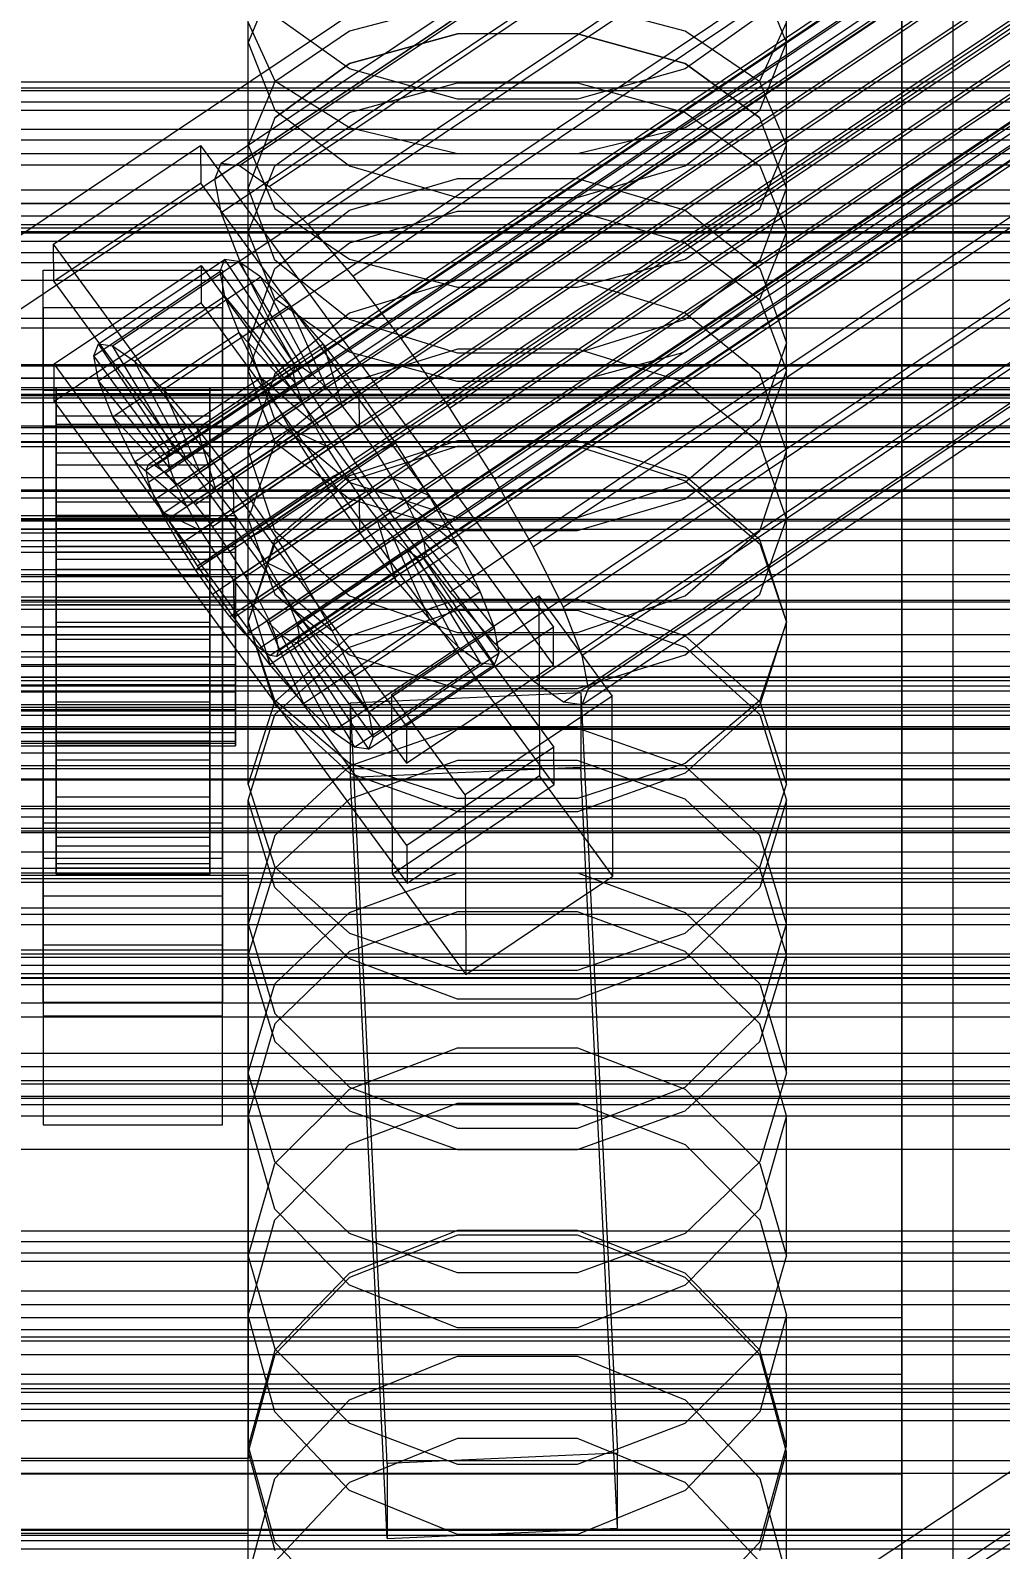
# Model space of a CAD drawing. Header units: millimetres. Extents: x -1970 to 59977, y -50268 to 6837.
# Drawn here: x 132 to 207.7, y -34070.1 to -33951.5 of the extents above; entities that cross this region are included whole.
import ezdxf

# ---------------------------------------------------------------- set-up
doc = ezdxf.new("R2010")
doc.units = ezdxf.units.MM
for name, color, linetype, lineweight in [('COTAS_O', 1, 'Continuous', 0), ('frontal_briquetadora', 7, 'Continuous', 0), ('frontal_C01', 7, 'Continuous', 0), ('frontal_C02', 7, 'Continuous', 0), ('frontal_C03', 7, 'Continuous', 0), ('frontal_mezcladora', 7, 'Continuous', 0), ('frontal_secador', 7, 'Continuous', 0)]:
    doc.layers.add(name, color=color, linetype=linetype, lineweight=lineweight)
doc.dimstyles.new('R19_100', dxfattribs={"dimtxt": 250, "dimasz": 150, "dimexe": 150, "dimexo": 80, "dimgap": 100, "dimtad": 1, "dimtih": 1, "dimtoh": 1, "dimdsep": 46, "dimcen": 0.09, "dimadec": 0, "dimazin": 0, "dimtfac": 1, "dimtdec": 4, "dimtofl": 0, "dimtmove": 0, "dimatfit": 3, "dimfxl": 1, "dimtolj": 1, "dimtzin": 0, "dimarcsym": 0})

# ---------------------------------------------------------------- blocks, each defined once
blk = doc.blocks.new('*D39')
at = {"layer": 'COTAS_O', "color": 0, "lineweight": -2, "transparency": 16777216}
for p, q in [((-1725, -34320), (-1725, -33550)), ((1725, -34320), (1725, -33550)), ((-1575, -33700), (1575, -33700))]:
    blk.add_line(p, q, dxfattribs=at)
at = {"layer": 'COTAS_O', "color": 0, "transparency": 16777216}
for points in [[(-1575, -33675), (-1575, -33725), (-1725, -33700)], [(1575, -33675), (1575, -33725), (1725, -33700)]]:
    blk.add_solid(points, dxfattribs=at)
at = {"layer": 'Defpoints', "color": 0, "transparency": 16777216}
for p in [(1725, -33700), (-1725, -34400), (1725, -34400)]:
    blk.add_point(p, dxfattribs=at)
blk = doc.blocks.new('*D42')
at = {"layer": 'COTAS_O', "color": 0, "lineweight": -2, "transparency": 16777216}
for p, q in [((-570, -33700), (200, -33700)), ((50, -34750), (50, -33850)), ((-570, -34900), (200, -34900))]:
    blk.add_line(p, q, dxfattribs=at)
at = {"layer": 'COTAS_O', "color": 0, "transparency": 16777216}
for points in [[(25, -33850), (75, -33850), (50, -33700)], [(25, -34750), (75, -34750), (50, -34900)]]:
    blk.add_solid(points, dxfattribs=at)
at = {"layer": 'Defpoints', "color": 0, "transparency": 16777216}
for p in [(-650, -33700), (50, -33700), (-650, -34900)]:
    blk.add_point(p, dxfattribs=at)
blk = doc.blocks.new('*D43')
at = {"layer": 'COTAS_O', "color": 0, "lineweight": -2, "transparency": 16777216}
for p, q in [((-650, -34820), (-650, -34050)), ((650, -34820), (650, -34050)), ((-500, -34200), (500, -34200))]:
    blk.add_line(p, q, dxfattribs=at)
at = {"layer": 'COTAS_O', "color": 0, "transparency": 16777216}
for points in [[(-500, -34175), (-500, -34225), (-650, -34200)], [(500, -34175), (500, -34225), (650, -34200)]]:
    blk.add_solid(points, dxfattribs=at)
at = {"layer": 'Defpoints', "color": 0, "transparency": 16777216}
for p in [(650, -34200), (-650, -34900), (650, -34900)]:
    blk.add_point(p, dxfattribs=at)

msp = doc.modelspace()

# ---------------------------------------------------------------- linework, layer by layer
at = {"layer": 'frontal_briquetadora'}
for p, q in [((200, -33920), (200, -34100)), ((204, -34100), (204, -33920)), ((200, -33941.791), (200, -33952.701)), ((200, -33953.056), (200, -33942.119)), ((200, -33953.411), (200, -33942.448)), ((149, -33960.462), (149, -33945.334)), ((191, -33960.462), (191, -33945.334)), ((151.08, -33947.366), (149, -33952.465)), ((191, -33952.465), (188.92, -33947.366)), ((165.327, -33949.368), (156.907, -33951.565)), ((183.093, -33951.565), (174.673, -33949.368)), ((149, -33950.89), (151.08, -33955.446)), ((156.906, -33954.52), (151.08, -33950.361)), ((188.92, -33950.361), (183.094, -33954.52)), ((188.92, -33955.446), (191, -33950.89)), ((156.907, -33951.565), (151.08, -33955.525)), ((165.326, -33951.768), (156.906, -33954.085)), ((156.906, -33954.085), (165.326, -33951.768)), ((174.674, -33951.768), (165.326, -33951.768)), ((183.094, -33954.085), (174.674, -33951.768)), ((174.674, -33951.768), (183.094, -33954.085)), ((188.92, -33955.525), (183.093, -33951.565)), ((149, -33967.266), (149, -33952.465)), ((149, -33952.465), (151.08, -33957.738)), ((188.92, -33957.738), (191, -33952.465)), ((191, -33967.266), (191, -33952.465)), ((200, -33952.701), (200, -33964.438)), ((200, -33964.818), (200, -33953.056)), ((156.906, -33954.085), (151.08, -33958.344)), ((151.08, -33958.344), (156.906, -33954.085)), ((165.326, -33956.878), (156.906, -33954.52)), ((183.094, -33954.52), (174.674, -33956.878)), ((188.92, -33958.344), (183.094, -33954.085)), ((183.094, -33954.085), (188.92, -33958.344)), ((200, -33965.199), (200, -33953.411)), ((151.08, -33955.525), (149, -33960.462)), ((151.08, -33955.446), (156.907, -33959.099)), ((156.907, -33957.922), (165.327, -33955.615)), ((165.327, -33955.615), (174.673, -33955.615)), ((174.673, -33955.615), (183.093, -33957.922)), ((183.093, -33959.099), (188.92, -33955.446)), ((191, -33960.462), (188.92, -33955.525)), ((174.674, -33956.878), (165.326, -33956.878)), ((151.08, -33957.738), (156.906, -33962.092)), ((151.08, -33962.081), (156.907, -33957.922)), ((183.093, -33957.922), (188.92, -33962.081)), ((183.094, -33962.092), (188.92, -33957.738)), ((151.08, -33958.344), (149, -33963.807)), ((156.907, -33959.099), (165.327, -33961.127)), ((174.673, -33961.127), (183.093, -33959.099)), ((191, -33963.807), (188.92, -33958.344)), ((149, -33960.462), (151.08, -33965.4)), ((188.92, -33965.4), (191, -33960.462)), ((165.327, -33961.127), (174.673, -33961.127)), ((149, -33967.266), (151.08, -33962.081)), ((156.906, -33962.092), (165.326, -33964.556)), ((174.674, -33964.556), (183.094, -33962.092)), ((188.92, -33962.081), (191, -33967.266)), ((151.08, -33969.438), (149, -33963.807)), ((149, -33978.088), (149, -33963.807)), ((156.906, -33965.539), (165.326, -33963.061)), ((165.326, -33963.061), (174.674, -33963.061)), ((174.674, -33963.061), (183.094, -33965.539)), ((191, -33963.807), (188.92, -33969.438)), ((191, -33978.088), (191, -33963.807)), ((165.326, -33964.556), (174.674, -33964.556)), ((200, -33964.438), (200, -33976.973)), ((200, -33977.377), (200, -33964.818)), ((200, -33977.782), (200, -33965.199)), ((151.08, -33965.4), (156.907, -33969.359)), ((151.08, -33970.084), (156.906, -33965.539)), ((156.907, -33968.093), (165.327, -33965.624)), ((165.327, -33965.624), (174.673, -33965.624)), ((174.673, -33965.624), (183.093, -33968.093)), ((183.093, -33969.359), (188.92, -33965.4)), ((183.094, -33965.539), (188.92, -33970.084)), ((151.08, -33972.452), (149, -33967.266)), ((191, -33967.266), (188.92, -33972.452)), ((151.08, -33972.541), (156.907, -33968.093)), ((183.093, -33968.093), (188.92, -33972.541)), ((156.906, -33974.075), (151.08, -33969.438)), ((156.907, -33969.359), (165.327, -33971.557)), ((174.673, -33971.557), (183.093, -33969.359)), ((188.92, -33969.438), (183.094, -33974.075)), ((149, -33975.899), (151.08, -33970.084)), ((165.326, -33971.009), (156.906, -33973.591)), ((174.674, -33971.009), (165.326, -33971.009)), ((183.094, -33973.591), (174.674, -33971.009)), ((188.92, -33970.084), (191, -33975.899)), ((165.327, -33971.557), (174.673, -33971.557)), ((149, -33978.088), (151.08, -33972.541)), ((156.907, -33976.61), (151.08, -33972.452)), ((188.92, -33972.452), (183.093, -33976.61)), ((188.92, -33972.541), (191, -33978.088)), ((156.906, -33973.591), (151.08, -33978.321)), ((165.326, -33976.695), (156.906, -33974.075)), ((183.094, -33974.075), (174.674, -33976.695)), ((188.92, -33978.321), (183.094, -33973.591)), ((151.08, -33981.875), (149, -33975.899)), ((149, -33989.624), (149, -33975.899)), ((165.327, -33976.379), (156.907, -33979.002)), ((165.327, -33978.918), (156.907, -33976.61)), ((174.674, -33976.695), (165.326, -33976.695)), ((174.673, -33976.379), (165.327, -33976.379)), ((183.093, -33979.002), (174.673, -33976.379)), ((183.093, -33976.61), (174.673, -33978.918)), ((191, -33975.899), (188.92, -33981.875)), ((191, -33989.624), (191, -33975.899)), ((200, -33976.973), (200, -33990.272)), ((149, -33978.088), (151.08, -33983.634)), ((188.92, -33983.634), (191, -33978.088)), ((200, -33990.7), (200, -33977.377)), ((200, -33991.128), (200, -33977.782)), ((151.08, -33978.321), (149, -33984.362)), ((156.907, -33979.002), (151.08, -33983.729)), ((174.673, -33978.918), (165.327, -33978.918)), ((188.92, -33983.729), (183.093, -33979.002)), ((191, -33984.362), (188.92, -33978.321)), ((156.906, -33986.783), (151.08, -33981.875)), ((188.92, -33981.875), (183.094, -33986.783)), ((151.08, -33983.729), (149, -33989.624)), ((151.08, -33983.634), (156.907, -33988.082)), ((165.326, -33983.539), (156.906, -33986.271)), ((156.907, -33986.673), (165.327, -33983.95)), ((174.674, -33983.539), (165.326, -33983.539)), ((165.327, -33983.95), (174.673, -33983.95)), ((174.673, -33983.95), (183.093, -33986.673)), ((183.094, -33986.271), (174.674, -33983.539)), ((183.093, -33988.082), (188.92, -33983.634)), ((191, -33989.624), (188.92, -33983.729)), ((149, -33997.699), (149, -33984.362)), ((149, -33984.362), (151.08, -33990.56)), ((188.92, -33990.56), (191, -33984.362)), ((191, -33997.699), (191, -33984.362)), ((156.906, -33986.271), (151.08, -33991.269)), ((188.92, -33991.269), (183.094, -33986.271)), ((151.08, -33991.58), (156.907, -33986.673)), ((165.326, -33989.552), (156.906, -33986.783)), ((183.094, -33986.783), (174.674, -33989.552)), ((183.093, -33986.673), (188.92, -33991.58)), ((156.907, -33988.082), (165.327, -33990.551)), ((174.673, -33990.551), (183.093, -33988.082)), ((149, -33989.624), (151.08, -33995.519)), ((174.674, -33989.552), (165.326, -33989.552)), ((188.92, -33995.519), (191, -33989.624)), ((151.08, -33991.269), (149, -33997.637)), ((151.08, -33990.56), (156.906, -33995.642)), ((165.327, -33990.551), (174.673, -33990.551)), ((183.094, -33995.642), (188.92, -33990.56)), ((191, -33997.637), (188.92, -33991.269)), ((200, -33990.272), (200, -34004.303)), ((200, -34004.753), (200, -33990.7)), ((200, -34005.203), (200, -33991.128)), ((149, -33997.699), (151.08, -33991.58)), ((188.92, -33991.58), (191, -33997.699)), ((151.08, -33995.519), (156.907, -34000.246)), ((156.906, -33995.642), (165.326, -33998.507)), ((156.907, -33998.756), (165.327, -33995.888)), ((165.327, -33995.888), (174.673, -33995.888)), ((174.673, -33995.888), (183.093, -33998.756)), ((174.674, -33998.507), (183.094, -33995.642)), ((183.093, -34000.246), (188.92, -33995.519)), ((156.906, -33999.647), (165.326, -33996.77)), ((165.326, -33996.77), (174.674, -33996.77)), ((174.674, -33996.77), (183.094, -33999.647)), ((151.08, -34004.156), (149, -33997.637)), ((149, -34010.365), (149, -33997.637)), ((151.08, -34003.818), (149, -33997.699)), ((191, -33997.637), (188.92, -34004.156)), ((191, -33997.699), (188.92, -34003.818)), ((191, -34010.365), (191, -33997.637)), ((151.08, -34003.922), (156.907, -33998.756)), ((165.326, -33998.507), (174.674, -33998.507)), ((183.093, -33998.756), (188.92, -34003.922)), ((151.08, -34004.9), (156.906, -33999.647)), ((156.907, -34000.246), (165.327, -34002.87)), ((174.673, -34002.87), (183.093, -34000.246)), ((183.094, -33999.647), (188.92, -34004.9)), ((165.327, -34002.87), (174.673, -34002.87)), ((149, -34010.365), (151.08, -34003.922)), ((156.907, -34008.725), (151.08, -34003.818)), ((156.906, -34009.49), (151.08, -34004.156)), ((188.92, -34003.818), (183.093, -34008.725)), ((188.92, -34004.156), (183.094, -34009.49)), ((188.92, -34003.922), (191, -34010.365)), ((200, -34004.303), (200, -34019.028)), ((149, -34011.581), (151.08, -34004.9)), ((188.92, -34004.9), (191, -34011.581)), ((200, -34019.499), (200, -34004.753)), ((200, -34019.971), (200, -34005.203)), ((165.326, -34005.966), (156.906, -34008.934)), ((174.674, -34005.966), (165.326, -34005.966)), ((183.094, -34008.934), (174.674, -34005.966)), ((156.906, -34008.934), (151.08, -34014.352)), ((165.327, -34008.499), (156.907, -34011.504)), ((165.327, -34011.448), (156.907, -34008.725)), ((174.673, -34008.499), (165.327, -34008.499)), ((183.093, -34011.504), (174.673, -34008.499)), ((183.093, -34008.725), (174.673, -34011.448)), ((188.92, -34014.351), (183.094, -34008.934)), ((165.326, -34012.492), (156.906, -34009.49)), ((183.094, -34009.49), (174.674, -34012.492)), ((200, -34011.808), (200, -34009.232)), ((200, -34009.232), (200, -34013.498)), ((149, -34010.365), (151.08, -34016.808)), ((174.673, -34011.448), (165.327, -34011.448)), ((188.92, -34016.808), (191, -34010.365)), ((151.08, -34018.404), (149, -34011.581)), ((149, -34023.669), (149, -34011.581)), ((156.907, -34011.504), (151.08, -34016.918)), ((174.674, -34012.492), (165.326, -34012.492)), ((188.92, -34016.918), (183.093, -34011.504)), ((191, -34011.581), (188.92, -34018.404)), ((191, -34023.669), (191, -34011.581)), ((200, -34020.835), (200, -34011.808)), ((200, -34013.498), (200, -34023.957)), ((151.08, -34014.352), (149, -34021.231)), ((191, -34021.231), (188.92, -34014.351)), ((200, -34018.435), (200, -34015.009)), ((151.08, -34016.918), (149, -34023.669)), ((151.08, -34016.808), (156.907, -34021.975)), ((156.907, -34020.357), (165.327, -34017.265)), ((165.327, -34017.265), (174.673, -34017.265)), ((174.673, -34017.265), (183.093, -34020.357)), ((183.093, -34021.975), (188.92, -34016.808)), ((191, -34023.669), (188.92, -34016.918)), ((156.906, -34023.977), (151.08, -34018.404)), ((188.92, -34018.404), (183.094, -34023.977)), ((200, -34028.189), (200, -34018.435)), ((200, -34019.028), (200, -34034.411)), ((200, -34034.901), (200, -34019.499)), ((151.08, -34025.929), (156.907, -34020.357)), ((165.326, -34020.296), (156.906, -34023.397)), ((174.674, -34020.296), (165.326, -34020.296)), ((183.094, -34023.397), (174.674, -34020.296)), ((183.093, -34020.357), (188.92, -34025.929)), ((200, -34035.393), (200, -34019.971)), ((200, -34034.938), (200, -34020.835)), ((149, -34032.877), (149, -34021.231)), ((149, -34021.231), (151.08, -34028.248)), ((156.907, -34021.975), (165.327, -34024.842)), ((174.673, -34024.842), (183.093, -34021.975)), ((188.92, -34028.248), (191, -34021.231)), ((191, -34032.877), (191, -34021.231)), ((200, -34023.989), (200, -34021.413)), ((200, -34021.413), (200, -34025.679)), ((149, -34023.669), (151.08, -34030.42)), ((156.906, -34023.397), (151.08, -34029.048)), ((165.326, -34027.11), (156.906, -34023.977)), ((183.094, -34023.977), (174.674, -34027.11)), ((188.92, -34029.048), (183.094, -34023.397)), ((188.92, -34030.42), (191, -34023.669)), ((200, -34023.957), (200, -34039.018)), ((200, -34033.016), (200, -34023.989)), ((165.327, -34024.842), (174.673, -34024.842)), ((200, -34025.679), (200, -34036.139)), ((149, -34032.877), (151.08, -34025.929)), ((188.92, -34025.929), (191, -34032.877)), ((174.674, -34027.11), (165.326, -34027.11)), ((151.08, -34029.048), (149, -34036.213)), ((151.08, -34028.248), (156.906, -34033.973)), ((183.094, -34033.973), (188.92, -34028.248)), ((191, -34036.213), (188.92, -34029.048)), ((200, -34042.788), (200, -34028.189)), ((151.08, -34030.42), (156.907, -34035.834)), ((183.093, -34035.834), (188.92, -34030.42)), ((156.907, -34034.145), (165.327, -34030.928)), ((165.327, -34030.928), (174.673, -34030.928)), ((174.673, -34030.928), (183.093, -34034.145)), ((151.08, -34039.824), (149, -34032.877)), ((156.906, -34033.973), (165.326, -34037.189)), ((174.674, -34037.189), (183.094, -34033.973)), ((191, -34032.877), (188.92, -34039.824)), ((200, -34047.119), (200, -34033.016)), ((151.08, -34039.942), (156.907, -34034.145)), ((183.093, -34034.145), (188.92, -34039.942)), ((200, -34034.411), (200, -34050.411)), ((200, -34050.92), (200, -34034.901)), ((200, -34051.97), (200, -34034.938)), ((151.08, -34043.507), (149, -34036.213)), ((149, -34047.171), (149, -34036.213)), ((156.906, -34038.466), (165.326, -34035.24)), ((156.907, -34035.834), (165.327, -34038.839)), ((165.326, -34035.24), (174.674, -34035.24)), ((174.673, -34038.839), (183.093, -34035.834)), ((174.674, -34035.24), (183.094, -34038.466)), ((191, -34036.213), (188.92, -34043.507)), ((191, -34047.171), (191, -34036.213)), ((200, -34051.43), (200, -34035.393)), ((200, -34036.139), (200, -34051.199)), ((165.326, -34037.189), (174.674, -34037.189)), ((151.08, -34044.338), (156.906, -34038.466)), ((183.094, -34038.466), (188.92, -34044.338)), ((156.907, -34045.396), (151.08, -34039.824)), ((165.327, -34038.839), (174.673, -34038.839)), ((188.92, -34039.824), (183.093, -34045.396)), ((200, -34039.018), (200, -34056.386)), ((149, -34047.171), (151.08, -34039.942)), ((188.92, -34039.942), (191, -34047.171)), ((200, -34060.009), (200, -34042.788)), ((149, -34051.77), (151.08, -34044.338)), ((156.906, -34049.448), (151.08, -34043.507)), ((188.92, -34043.507), (183.094, -34049.448)), ((188.92, -34044.338), (191, -34051.77)), ((165.326, -34045.526), (156.906, -34048.83)), ((165.327, -34045.18), (156.907, -34048.514)), ((165.327, -34048.488), (156.907, -34045.396)), ((174.674, -34045.526), (165.326, -34045.526)), ((174.673, -34045.18), (165.327, -34045.18)), ((183.093, -34048.514), (174.673, -34045.18)), ((183.093, -34045.396), (174.673, -34048.488)), ((183.094, -34048.83), (174.674, -34045.526)), ((149, -34047.171), (151.08, -34054.4)), ((188.92, -34054.4), (191, -34047.171)), ((200, -34064.151), (200, -34047.119)), ((156.907, -34048.514), (151.08, -34054.522)), ((156.906, -34048.83), (151.08, -34054.842)), ((174.673, -34048.488), (165.327, -34048.488)), ((188.92, -34054.522), (183.093, -34048.514)), ((188.92, -34054.842), (183.094, -34048.83)), ((165.326, -34052.781), (156.906, -34049.448)), ((183.094, -34049.448), (174.674, -34052.781)), ((200, -34050.411), (200, -34066.987)), ((151.08, -34059.324), (149, -34051.77)), ((149, -34062.014), (149, -34051.77)), ((191, -34051.77), (188.92, -34059.324)), ((191, -34062.014), (191, -34051.77)), ((200, -34067.514), (200, -34050.92)), ((200, -34051.199), (200, -34068.567)), ((200, -34068.041), (200, -34051.43)), ((-160, -34051.97), (200, -34051.97)), ((174.674, -34052.781), (165.326, -34052.781)), ((200, -34069.338), (200, -34051.97)), ((151.08, -34054.522), (149, -34062.014)), ((151.08, -34054.842), (149, -34062.443)), ((151.08, -34054.4), (156.907, -34060.197)), ((156.907, -34058.398), (165.327, -34054.99)), ((165.327, -34054.99), (174.673, -34054.99)), ((174.673, -34054.99), (183.093, -34058.398)), ((183.093, -34060.197), (188.92, -34054.4)), ((191, -34062.014), (188.92, -34054.522)), ((191, -34062.443), (188.92, -34054.842)), ((-160, -34056.386), (200, -34056.386)), ((200, -34056.386), (200, -34073.418)), ((151.08, -34064.539), (156.907, -34058.398)), ((183.093, -34058.398), (188.92, -34064.539)), ((-160, -34060.009), (200, -34060.009)), ((156.906, -34065.466), (151.08, -34059.324)), ((188.92, -34059.324), (183.094, -34065.466)), ((200, -34060.009), (200, -34077.23)), ((156.907, -34060.197), (165.327, -34063.414)), ((174.673, -34063.414), (183.093, -34060.197)), ((149, -34062.014), (151.08, -34069.506)), ((149, -34072.197), (149, -34062.443)), ((149, -34062.443), (151.08, -34070.159)), ((165.326, -34061.412), (156.906, -34064.828)), ((174.674, -34061.412), (165.326, -34061.412)), ((183.094, -34064.828), (174.674, -34061.412)), ((188.92, -34069.506), (191, -34062.014)), ((188.92, -34070.159), (191, -34062.443)), ((191, -34072.197), (191, -34062.443)), ((165.327, -34063.414), (174.673, -34063.414)), ((-160, -34064.151), (200, -34064.151)), ((149, -34072.197), (151.08, -34064.539)), ((188.92, -34064.539), (191, -34072.197)), ((200, -34081.519), (200, -34064.151)), ((156.906, -34064.828), (151.08, -34071.036)), ((165.326, -34068.909), (156.906, -34065.466)), ((183.094, -34065.466), (174.674, -34068.909)), ((188.92, -34071.036), (183.094, -34064.828)), ((200, -34066.987), (200, -34084.097)), ((200, -34084.64), (200, -34067.514)), ((200, -34085.184), (200, -34068.041)), ((-160, -34068.567), (200, -34068.567)), ((151.08, -34069.506), (156.907, -34075.515)), ((174.674, -34068.909), (165.326, -34068.909)), ((183.093, -34075.515), (188.92, -34069.506)), ((200, -34068.567), (200, -34085.599)), ((200, -34084.398), (200, -34069.338))]:
    msp.add_line(p, q, dxfattribs=at)
at = {"layer": 'frontal_C01'}
for p, q in [((146.872, -34109.461), (331.181, -33987.13)), ((148.32, -34109.469), (332.629, -33987.137)), ((430, -34020.498), (-430, -34020.498)), ((430, -34025.498), (-430, -34025.498)), ((228.298, -34050.821), (130, -34116.064))]:
    msp.add_line(p, q, dxfattribs=at)
at = {"layer": 'frontal_C02'}
for p, q in [((146.872, -33961.869), (331.181, -33838.385)), ((148.32, -33962.066), (332.629, -33838.582)), ((146.383, -33963.112), (330.692, -33839.628)), ((150.629, -33963.69), (334.938, -33840.206)), ((141.045, -33985.835), (354.844, -33842.594)), ((141.218, -33985.395), (355.017, -33842.153)), ((141.731, -33985.465), (355.53, -33842.223)), ((142.549, -33986.04), (356.348, -33842.799)), ((146.887, -33965.712), (331.197, -33842.228)), ((141.224, -33986.756), (355.022, -33843.515)), ((143.617, -33987.082), (357.415, -33843.84)), ((153.641, -33966.63), (337.95, -33843.146)), ((141.742, -33988.095), (355.541, -33844.854)), ((144.861, -33988.519), (358.659, -33845.278)), ((142.565, -33989.76), (356.363, -33846.518)), ((148.35, -33969.489), (332.659, -33846.005)), ((359.995, -33847.012), (146.196, -33990.254)), ((157.152, -33970.686), (341.461, -33847.202)), ((143.635, -33991.638), (357.434, -33848.396)), ((147.533, -33992.168), (361.332, -33848.926)), ((144.881, -33993.6), (358.68, -33850.359)), ((148.779, -33994.13), (362.578, -33850.889)), ((150.672, -33974.188), (334.981, -33850.704)), ((146.218, -33995.514), (360.017, -33852.273)), ((345.231, -33852.098), (160.922, -33975.582)), ((149.85, -33996.008), (363.648, -33852.767)), ((147.554, -33997.249), (361.352, -33854.008)), ((150.672, -33997.673), (364.471, -33854.432)), ((148.798, -33998.686), (362.596, -33855.445)), ((151.191, -33999.012), (364.989, -33855.77)), ((153.694, -33979.488), (338.003, -33856.004)), ((149.865, -33999.728), (363.664, -33856.487)), ((150.683, -34000.304), (364.482, -33857.062)), ((151.196, -34000.373), (364.995, -33857.132)), ((151.369, -33999.933), (365.168, -33856.691)), ((164.693, -33980.983), (349.002, -33857.499)), ((157.211, -33985.027), (341.52, -33861.543)), ((168.21, -33986.523), (352.519, -33863.039)), ((160.982, -33990.429), (345.291, -33866.945)), ((171.232, -33991.823), (355.541, -33868.339)), ((164.752, -33995.325), (349.061, -33871.841)), ((173.554, -33996.521), (357.863, -33873.037)), ((168.263, -33999.381), (352.572, -33875.897)), ((175.016, -34000.299), (359.326, -33876.815)), ((171.275, -34002.321), (355.584, -33878.837)), ((175.521, -34002.898), (359.83, -33879.414)), ((173.584, -34003.945), (357.893, -33880.461)), ((175.032, -34004.142), (359.341, -33880.658)), ((228.298, -33902.474), (130, -33968.332)), ((130, -33974.073), (228.298, -33908.215)), ((-450, -33959.212), (450, -33959.212)), ((133.809, -33968.184), (145.277, -33960.501)), ((145.277, -33960.501), (145.289, -33963.424)), ((145.277, -33960.501), (172.809, -33998.094)), ((146.383, -33963.112), (146.872, -33961.869)), ((146.872, -33961.869), (148.32, -33962.066)), ((148.32, -33962.066), (150.629, -33963.69)), ((145.289, -33963.424), (133.821, -33971.107)), ((172.821, -34001.017), (145.289, -33963.424)), ((146.887, -33965.712), (146.383, -33963.112)), ((150.629, -33963.69), (153.641, -33966.63)), ((148.35, -33969.489), (146.887, -33965.712)), ((153.641, -33966.63), (157.152, -33970.686)), ((133.821, -33971.107), (133.809, -33968.184)), ((161.341, -34005.777), (133.809, -33968.184)), ((133.847, -33977.537), (145.315, -33969.853)), ((137.313, -33975.976), (147.143, -33969.39)), ((138.396, -33976.123), (148.226, -33969.537)), ((145.315, -33969.853), (145.327, -33972.776)), ((145.315, -33969.853), (172.847, -34007.446)), ((147.143, -33969.39), (146.777, -33970.32)), ((148.226, -33969.537), (147.143, -33969.39)), ((147.143, -33969.39), (152.686, -33977.711)), ((149.953, -33970.752), (148.226, -33969.537)), ((148.226, -33969.537), (153.199, -33977.781)), ((150.672, -33974.188), (148.35, -33969.489)), ((133, -33973.154), (133, -33970.231)), ((133, -33970.231), (147, -33970.231)), ((133, -34016.135), (133, -33970.231)), ((133.821, -33971.107), (161.353, -34008.7)), ((136.948, -33976.906), (146.777, -33970.32)), ((140.123, -33977.338), (149.953, -33970.752)), ((146.777, -33970.32), (152.513, -33978.152)), ((146.777, -33970.32), (147.155, -33972.264)), ((147, -33970.231), (147, -33973.154)), ((147, -33970.231), (147, -34016.135)), ((152.207, -33972.951), (149.953, -33970.752)), ((149.953, -33970.752), (154.017, -33978.356)), ((157.152, -33970.686), (160.922, -33975.582)), ((137.325, -33978.85), (147.155, -33972.264)), ((147.155, -33972.264), (152.692, -33979.073)), ((147.155, -33972.264), (148.249, -33975.09)), ((147, -33973.154), (133, -33973.154)), ((133, -33973.154), (133, -34019.058)), ((145.327, -33972.776), (133.859, -33980.46)), ((142.377, -33979.537), (152.207, -33972.951)), ((172.859, -34010.369), (145.327, -33972.776)), ((147, -34019.058), (147, -33973.154)), ((154.833, -33975.985), (152.207, -33972.951)), ((152.207, -33972.951), (155.085, -33979.398)), ((153.694, -33979.488), (150.672, -33974.188)), ((138.419, -33981.676), (148.249, -33975.09)), ((148.249, -33975.09), (153.21, -33980.411)), ((148.249, -33975.09), (149.985, -33978.605)), ((160.922, -33975.582), (164.693, -33980.983)), ((136.948, -33976.906), (137.313, -33975.976)), ((142.683, -33984.738), (136.948, -33976.906)), ((137.325, -33978.85), (136.948, -33976.906)), ((142.856, -33984.297), (137.313, -33975.976)), ((137.313, -33975.976), (138.396, -33976.123)), ((143.369, -33984.367), (138.396, -33976.123)), ((138.396, -33976.123), (140.123, -33977.338)), ((145.003, -33982.571), (154.833, -33975.985)), ((157.653, -33979.648), (154.833, -33975.985)), ((154.833, -33975.985), (156.329, -33980.836)), ((133.859, -33980.46), (133.847, -33977.537)), ((161.379, -34015.13), (133.847, -33977.537)), ((144.188, -33984.942), (140.123, -33977.338)), ((140.123, -33977.338), (142.377, -33979.537)), ((152.513, -33978.152), (142.683, -33984.738)), ((152.686, -33977.711), (142.856, -33984.297)), ((153.199, -33977.781), (143.369, -33984.367)), ((152.513, -33978.152), (152.686, -33977.711)), ((152.692, -33979.073), (152.513, -33978.152)), ((152.686, -33977.711), (153.199, -33977.781)), ((153.199, -33977.781), (154.017, -33978.356)), ((134, -33989.37), (134, -33979.376)), ((134, -33979.376), (134, -33979.852)), ((134, -33979.376), (146, -33979.376)), ((134, -33980.194), (134, -33979.376)), ((142.862, -33985.659), (137.325, -33978.85)), ((138.419, -33981.676), (137.325, -33978.85)), ((140.156, -33985.191), (149.985, -33978.605)), ((152.692, -33979.073), (142.862, -33985.659)), ((154.017, -33978.356), (144.188, -33984.942)), ((155.085, -33979.398), (145.255, -33985.984)), ((146, -33979.852), (146, -33979.376)), ((146, -33979.376), (146, -33989.37)), ((146, -33979.376), (146, -33980.194)), ((149.985, -33978.605), (154.033, -33982.076)), ((149.985, -33978.605), (152.246, -33982.569)), ((153.21, -33980.411), (152.692, -33979.073)), ((154.017, -33978.356), (155.085, -33979.398)), ((155.085, -33979.398), (156.329, -33980.836)), ((133, -33982.506), (133, -33979.584)), ((133, -33979.584), (147, -33979.584)), ((133, -34025.488), (133, -33979.584)), ((133.859, -33980.46), (161.391, -34018.052)), ((134, -33989.595), (134, -33979.852)), ((134, -33979.852), (134, -33981.589)), ((134, -33979.852), (146, -33979.852)), ((134, -33989.757), (134, -33980.194)), ((134, -33980.194), (146, -33980.194)), ((134, -33982.25), (134, -33980.194)), ((145.255, -33985.984), (142.377, -33979.537)), ((142.377, -33979.537), (145.003, -33982.571)), ((153.21, -33980.411), (143.38, -33986.997)), ((146, -33981.589), (146, -33979.852)), ((146, -33979.852), (146, -33989.595)), ((146, -33980.194), (146, -33989.757)), ((146, -33980.194), (146, -33982.25)), ((147, -33979.584), (147, -33982.506)), ((147, -33979.584), (147, -34025.488)), ((157.653, -33979.648), (147.823, -33986.233)), ((154.033, -33982.076), (153.21, -33980.411)), ((157.211, -33985.027), (153.694, -33979.488)), ((157.665, -33982.57), (157.653, -33979.648)), ((160.474, -33983.688), (157.653, -33979.648)), ((134, -33990.418), (134, -33981.589)), ((134, -33981.589), (134, -33984.47)), ((134, -33981.589), (146, -33981.589)), ((143.38, -33986.997), (138.419, -33981.676)), ((140.156, -33985.191), (138.419, -33981.676)), ((146, -33984.47), (146, -33981.589)), ((146, -33981.589), (146, -33990.418)), ((156.329, -33980.836), (146.499, -33987.421)), ((156.329, -33980.836), (157.665, -33982.57)), ((164.693, -33980.983), (168.21, -33986.523)), ((147, -33982.506), (133, -33982.506)), ((133, -33982.506), (133, -34028.41)), ((134, -33990.731), (134, -33982.25)), ((134, -33982.25), (146, -33982.25)), ((134, -33985.405), (134, -33982.25)), ((142.416, -33989.155), (152.246, -33982.569)), ((154.033, -33982.076), (144.203, -33988.662)), ((146.499, -33987.421), (145.003, -33982.571)), ((145.003, -33982.571), (147.823, -33986.233)), ((146, -33982.25), (146, -33990.731)), ((146, -33982.25), (146, -33985.405)), ((147, -34028.41), (147, -33982.506)), ((147.835, -33989.156), (157.665, -33982.57)), ((152.246, -33982.569), (155.103, -33983.954)), ((152.246, -33982.569), (154.877, -33986.713)), ((155.103, -33983.954), (154.033, -33982.076)), ((157.665, -33982.57), (159.001, -33984.484)), ((155.103, -33983.954), (145.274, -33990.54)), ((150.644, -33990.274), (160.474, -33983.688)), ((156.35, -33985.917), (155.103, -33983.954)), ((160.474, -33983.688), (159.001, -33984.484)), ((163.105, -33987.832), (160.474, -33983.688)), ((134, -33991.783), (134, -33984.47)), ((134, -33984.47), (134, -33988.298)), ((134, -33984.47), (146, -33984.47)), ((144.203, -33988.662), (140.156, -33985.191)), ((142.416, -33989.155), (140.156, -33985.191)), ((142.856, -33984.297), (142.683, -33984.738)), ((142.683, -33984.738), (142.862, -33985.659)), ((143.369, -33984.367), (142.856, -33984.297)), ((144.188, -33984.942), (143.369, -33984.367)), ((145.255, -33985.984), (144.188, -33984.942)), ((146, -33988.298), (146, -33984.47)), ((146, -33984.47), (146, -33991.783)), ((159.001, -33984.484), (149.171, -33991.07)), ((160.982, -33990.429), (157.211, -33985.027)), ((159.001, -33984.484), (160.247, -33986.447)), ((134, -33992.226), (134, -33985.405)), ((134, -33985.405), (146, -33985.405)), ((134, -33989.443), (134, -33985.405)), ((141.045, -33985.835), (141.218, -33985.395)), ((141.224, -33986.756), (141.045, -33985.835)), ((141.218, -33985.395), (141.731, -33985.465)), ((141.731, -33985.465), (142.549, -33986.04)), ((142.549, -33986.04), (143.617, -33987.082)), ((142.862, -33985.659), (143.38, -33986.997)), ((146.499, -33987.421), (145.255, -33985.984)), ((146, -33985.405), (146, -33992.226)), ((146, -33985.405), (146, -33989.443)), ((156.35, -33985.917), (146.52, -33992.503)), ((147.823, -33986.233), (147.835, -33989.156)), ((147.823, -33986.233), (150.644, -33990.274)), ((160.247, -33986.447), (150.417, -33993.033)), ((154.877, -33986.713), (156.35, -33985.917)), ((157.686, -33987.831), (156.35, -33985.917)), ((163.105, -33987.832), (160.247, -33986.447)), ((160.247, -33986.447), (161.318, -33988.325)), ((168.21, -33986.523), (171.232, -33991.823)), ((141.742, -33988.095), (141.224, -33986.756)), ((143.38, -33986.997), (144.203, -33988.662)), ((143.617, -33987.082), (144.861, -33988.519)), ((145.047, -33993.299), (154.877, -33986.713)), ((147.835, -33989.156), (146.499, -33987.421)), ((154.877, -33986.713), (157.698, -33990.754)), ((134, -33993.596), (134, -33988.298)), ((134, -33988.298), (134, -33992.811)), ((134, -33988.298), (146, -33988.298)), ((142.565, -33989.76), (141.742, -33988.095)), ((144.203, -33988.662), (145.274, -33990.54)), ((144.861, -33988.519), (146.196, -33990.254)), ((146, -33992.811), (146, -33988.298)), ((146, -33988.298), (146, -33993.596)), ((157.686, -33987.831), (147.856, -33994.417)), ((161.318, -33988.325), (151.488, -33994.911)), ((153.275, -33994.418), (163.105, -33987.832)), ((157.698, -33990.754), (157.686, -33987.831)), ((159.022, -33989.566), (157.686, -33987.831)), ((165.365, -33991.796), (161.318, -33988.325)), ((161.318, -33988.325), (162.14, -33989.99)), ((165.365, -33991.796), (163.105, -33987.832)), ((-148, -33989.37), (148, -33989.37)), ((-148, -33989.595), (148, -33989.595)), ((-148, -33989.757), (148, -33989.757)), ((134, -33989.595), (134, -33989.37)), ((146, -33989.37), (134, -33989.37)), ((134, -33989.37), (134, -33989.757)), ((134, -33994.138), (134, -33989.443)), ((134, -33989.443), (146, -33989.443)), ((134, -33994.088), (134, -33989.443)), ((134, -33990.418), (134, -33989.595)), ((146, -33989.595), (134, -33989.595)), ((146, -33989.757), (134, -33989.757)), ((134, -33989.757), (134, -33990.731)), ((145.274, -33990.54), (142.416, -33989.155)), ((145.047, -33993.299), (142.416, -33989.155)), ((143.635, -33991.638), (142.565, -33989.76)), ((146, -33989.37), (146, -33989.595)), ((146, -33989.757), (146, -33989.37)), ((146, -33989.443), (146, -33994.138)), ((146, -33989.443), (146, -33994.088)), ((146, -33989.595), (146, -33990.418)), ((146, -33990.731), (146, -33989.757)), ((149.171, -33991.07), (147.835, -33989.156)), ((148, -33989.595), (148, -33989.37)), ((148, -33989.37), (148, -33989.757)), ((148, -33990.418), (148, -33989.595)), ((148, -33989.757), (148, -33990.731)), ((159.022, -33989.566), (149.192, -33996.152)), ((162.14, -33989.99), (152.311, -33996.576)), ((160.518, -33994.416), (159.022, -33989.566)), ((160.266, -33991.003), (159.022, -33989.566)), ((167.102, -33995.311), (162.14, -33989.99)), ((162.14, -33989.99), (162.659, -33991.328)), ((-148, -33990.418), (148, -33990.418)), ((-148, -33990.731), (148, -33990.731)), ((134, -33991.783), (134, -33990.418)), ((146, -33990.418), (134, -33990.418)), ((146, -33990.731), (134, -33990.731)), ((134, -33990.731), (134, -33992.226)), ((145.274, -33990.54), (146.52, -33992.503)), ((146, -33990.418), (146, -33991.783)), ((146, -33992.226), (146, -33990.731)), ((146.196, -33990.254), (147.533, -33992.168)), ((147.868, -33997.339), (157.698, -33990.754)), ((148, -33991.783), (148, -33990.418)), ((148, -33990.731), (148, -33992.226)), ((149.171, -33991.07), (150.644, -33990.274)), ((150.417, -33993.033), (149.171, -33991.07)), ((160.266, -33991.003), (150.436, -33997.589)), ((150.644, -33990.274), (153.275, -33994.418)), ((157.698, -33990.754), (160.518, -33994.416)), ((163.144, -33997.45), (160.266, -33991.003)), ((161.333, -33992.045), (160.266, -33991.003)), ((164.752, -33995.325), (160.982, -33990.429)), ((-148, -33991.783), (148, -33991.783)), ((-148, -33992.226), (148, -33992.226)), ((134, -33993.596), (134, -33991.783)), ((146, -33991.783), (134, -33991.783)), ((146, -33992.226), (134, -33992.226)), ((134, -33992.226), (134, -33994.138)), ((144.881, -33993.6), (143.635, -33991.638)), ((146, -33991.783), (146, -33993.596)), ((146, -33994.138), (146, -33992.226)), ((147.533, -33992.168), (148.779, -33994.13)), ((148, -33993.596), (148, -33991.783)), ((148, -33992.226), (148, -33994.138)), ((161.333, -33992.045), (151.503, -33998.631)), ((162.659, -33991.328), (152.829, -33997.914)), ((162.837, -33992.249), (153.008, -33998.835)), ((155.535, -33998.382), (165.365, -33991.796)), ((165.397, -33999.649), (161.333, -33992.045)), ((162.151, -33992.62), (161.333, -33992.045)), ((168.196, -33998.137), (162.659, -33991.328)), ((162.659, -33991.328), (162.837, -33992.249)), ((162.837, -33992.249), (162.664, -33992.69)), ((168.573, -34000.081), (162.837, -33992.249)), ((167.102, -33995.311), (165.365, -33991.796)), ((171.232, -33991.823), (173.554, -33996.521)), ((-148, -33993.596), (148, -33993.596)), ((134, -33992.811), (134, -33995.734)), ((146, -33992.811), (134, -33992.811)), ((134, -33992.811), (134, -33997.703)), ((134, -33995.734), (134, -33993.596)), ((146, -33993.596), (134, -33993.596)), ((146.218, -33995.514), (144.881, -33993.6)), ((146.52, -33992.503), (145.047, -33993.299)), ((147.868, -33997.339), (145.047, -33993.299)), ((146, -33995.734), (146, -33992.811)), ((146, -33997.703), (146, -33992.811)), ((146, -33993.596), (146, -33995.734)), ((146.52, -33992.503), (147.856, -33994.417)), ((148, -33995.734), (148, -33993.596)), ((151.488, -33994.911), (150.417, -33993.033)), ((150.417, -33993.033), (153.275, -33994.418)), ((162.151, -33992.62), (152.321, -33999.206)), ((162.664, -33992.69), (152.835, -33999.276)), ((167.125, -34000.864), (162.151, -33992.62)), ((162.664, -33992.69), (162.151, -33992.62)), ((168.208, -34001.011), (162.664, -33992.69)), ((-148, -33994.138), (148, -33994.138)), ((134, -33996.339), (134, -33994.088)), ((134, -33994.088), (146, -33994.088)), ((134, -33999.025), (134, -33994.088)), ((146, -33994.138), (134, -33994.138)), ((134, -33994.138), (134, -33996.339)), ((146, -33994.088), (146, -33996.339)), ((146, -33994.088), (146, -33999.025)), ((146, -33996.339), (146, -33994.138)), ((147.856, -33994.417), (147.868, -33997.339)), ((147.856, -33994.417), (149.192, -33996.152)), ((148, -33994.138), (148, -33996.339)), ((148.779, -33994.13), (149.85, -33996.008)), ((150.688, -34001.002), (160.518, -33994.416)), ((153.275, -33994.418), (155.535, -33998.382)), ((160.518, -33994.416), (163.144, -33997.45)), ((148, -33995.734), (-148, -33995.734)), ((134, -33995.734), (146, -33995.734)), ((134, -33998.051), (134, -33995.734)), ((146, -33995.734), (146, -33998.051)), ((147.554, -33997.249), (146.218, -33995.514)), ((148, -33998.051), (148, -33995.734)), ((149.85, -33996.008), (150.672, -33997.673)), ((152.311, -33996.576), (151.488, -33994.911)), ((151.488, -33994.911), (155.535, -33998.382)), ((157.272, -34001.897), (167.102, -33995.311)), ((160.19, -34003.334), (171.658, -33995.651)), ((168.263, -33999.381), (164.752, -33995.325)), ((168.196, -33998.137), (167.102, -33995.311)), ((171.658, -33995.651), (171.715, -34009.679)), ((171.658, -33995.651), (177.394, -34003.483)), ((-148, -33996.339), (148, -33996.339)), ((146, -33996.339), (134, -33996.339)), ((134, -33996.339), (134, -33998.677)), ((146, -33998.677), (146, -33996.339)), ((148, -33996.339), (148, -33998.677)), ((149.192, -33996.152), (150.688, -34001.002)), ((149.192, -33996.152), (150.436, -33997.589)), ((152.829, -33997.914), (152.311, -33996.576)), ((152.311, -33996.576), (157.272, -34001.897)), ((173.554, -33996.521), (175.016, -34000.299)), ((-148, -33998.051), (148, -33998.051)), ((134, -33998.051), (134, -33997.703)), ((134, -33997.703), (134, -34002.64)), ((134, -33997.703), (146, -33997.703)), ((134, -34000.39), (134, -33998.051)), ((146, -33998.051), (134, -33998.051)), ((146, -34002.64), (146, -33997.703)), ((146, -33997.703), (146, -33998.051)), ((146, -33998.051), (146, -34000.39)), ((148.798, -33998.686), (147.554, -33997.249)), ((150.688, -34001.002), (147.868, -33997.339)), ((148, -34000.39), (148, -33998.051)), ((150.436, -33997.589), (153.314, -34004.036)), ((150.436, -33997.589), (151.503, -33998.631)), ((150.672, -33997.673), (151.191, -33999.012)), ((153.008, -33998.835), (152.829, -33997.914)), ((152.829, -33997.914), (158.366, -34004.723)), ((153.314, -34004.036), (163.144, -33997.45)), ((155.535, -33998.382), (157.272, -34001.897)), ((158.366, -34004.723), (168.196, -33998.137)), ((172.809, -33998.094), (161.341, -34005.777)), ((163.144, -33997.45), (165.397, -33999.649)), ((168.573, -34000.081), (168.196, -33998.137)), ((172.821, -34001.017), (172.809, -33998.094)), ((-148, -33998.677), (148, -33998.677)), ((134, -33998.677), (134, -33999.025)), ((146, -33998.677), (134, -33998.677)), ((134, -33998.677), (134, -34000.995)), ((134, -33999.025), (146, -33999.025)), ((134, -34003.917), (134, -33999.025)), ((146, -33999.025), (146, -33998.677)), ((146, -34000.995), (146, -33998.677)), ((146, -33999.025), (146, -34003.917)), ((148, -33998.677), (148, -34000.995)), ((149.865, -33999.728), (148.798, -33998.686)), ((151.191, -33999.012), (151.369, -33999.933)), ((151.503, -33998.631), (155.567, -34006.235)), ((151.503, -33998.631), (152.321, -33999.206)), ((152.321, -33999.206), (157.295, -34007.45)), ((152.321, -33999.206), (152.835, -33999.276)), ((152.835, -33999.276), (153.008, -33998.835)), ((152.835, -33999.276), (158.378, -34007.597)), ((153.008, -33998.835), (158.743, -34006.667)), ((171.275, -34002.321), (168.263, -33999.381)), ((-148, -34000.39), (148, -34000.39)), ((134, -34002.59), (134, -34000.39)), ((134, -34000.39), (134, -34002.64)), ((146, -34000.39), (134, -34000.39)), ((146, -34002.64), (146, -34000.39)), ((146, -34000.39), (146, -34002.59)), ((148, -34002.59), (148, -34000.39)), ((150.683, -34000.304), (149.865, -33999.728)), ((151.196, -34000.373), (150.683, -34000.304)), ((151.369, -33999.933), (151.196, -34000.373)), ((155.567, -34006.235), (165.397, -33999.649)), ((158.743, -34006.667), (168.573, -34000.081)), ((165.397, -33999.649), (167.125, -34000.864)), ((168.208, -34001.011), (168.573, -34000.081)), ((175.016, -34000.299), (175.521, -34002.898)), ((-148, -34000.995), (148, -34000.995)), ((134, -34000.995), (134, -34003.917)), ((146, -34000.995), (134, -34000.995)), ((134, -34000.995), (134, -34003.133)), ((146, -34003.917), (146, -34000.995)), ((146, -34003.133), (146, -34000.995)), ((148, -34000.995), (148, -34003.133)), ((153.314, -34004.036), (150.688, -34001.002)), ((157.272, -34001.897), (158.366, -34004.723)), ((157.295, -34007.45), (167.125, -34000.864)), ((158.378, -34007.597), (168.208, -34001.011)), ((161.353, -34008.7), (172.821, -34001.017)), ((167.125, -34000.864), (168.208, -34001.011)), ((-148, -34002.59), (148, -34002.59)), ((-148, -34003.133), (148, -34003.133)), ((134, -34004.503), (134, -34002.59)), ((134, -34002.59), (134, -34007.286)), ((146, -34002.59), (134, -34002.59)), ((134, -34002.64), (134, -34007.286)), ((134, -34002.64), (146, -34002.64)), ((134, -34003.133), (134, -34008.431)), ((146, -34003.133), (134, -34003.133)), ((134, -34003.133), (134, -34004.946)), ((146, -34007.286), (146, -34002.59)), ((146, -34002.59), (146, -34004.503)), ((146, -34007.286), (146, -34002.64)), ((146, -34008.431), (146, -34003.133)), ((146, -34004.946), (146, -34003.133)), ((148, -34004.503), (148, -34002.59)), ((148, -34003.133), (148, -34004.946)), ((173.584, -34003.945), (171.275, -34002.321)), ((175.521, -34002.898), (175.032, -34004.142)), ((430, -34004.136), (-430, -34004.136)), ((134, -34003.917), (146, -34003.917)), ((134, -34008.431), (134, -34003.917)), ((146, -34003.917), (146, -34008.431)), ((155.567, -34006.235), (153.314, -34004.036)), ((156.962, -34003.981), (174.943, -34003.186)), ((156.962, -34009.827), (156.962, -34003.981)), ((159.83, -34063.358), (156.962, -34003.981)), ((160.247, -34017.363), (160.19, -34003.334)), ((165.926, -34011.166), (160.19, -34003.334)), ((177.394, -34003.483), (165.926, -34011.166)), ((175.032, -34004.142), (173.584, -34003.945)), ((174.943, -34003.186), (174.943, -34009.033)), ((174.943, -34003.186), (177.811, -34062.563)), ((177.451, -34017.511), (177.394, -34003.483)), ((-148, -34004.503), (148, -34004.503)), ((-148, -34004.946), (148, -34004.946)), ((134, -34005.997), (134, -34004.503)), ((134, -34004.503), (134, -34011.324)), ((146, -34004.503), (134, -34004.503)), ((134, -34004.946), (134, -34012.259)), ((146, -34004.946), (134, -34004.946)), ((134, -34004.946), (134, -34006.31)), ((146, -34011.324), (146, -34004.503)), ((146, -34004.503), (146, -34005.997)), ((146, -34012.259), (146, -34004.946)), ((146, -34006.31), (146, -34004.946)), ((148, -34005.997), (148, -34004.503)), ((148, -34004.946), (148, -34006.31)), ((158.366, -34004.723), (158.743, -34006.667)), ((-148, -34005.997), (148, -34005.997)), ((-148, -34006.31), (148, -34006.31)), ((134, -34006.971), (134, -34005.997)), ((134, -34005.997), (134, -34014.478)), ((146, -34005.997), (134, -34005.997)), ((134, -34006.31), (134, -34015.139)), ((146, -34006.31), (134, -34006.31)), ((134, -34006.31), (134, -34007.133)), ((146, -34014.478), (146, -34005.997)), ((146, -34005.997), (146, -34006.971)), ((146, -34015.139), (146, -34006.31)), ((146, -34007.133), (146, -34006.31)), ((148, -34006.971), (148, -34005.997)), ((148, -34006.31), (148, -34007.133)), ((157.295, -34007.45), (155.567, -34006.235)), ((158.743, -34006.667), (158.378, -34007.597)), ((161.341, -34005.777), (161.353, -34008.7)), ((-148, -34006.971), (148, -34006.971)), ((-148, -34007.133), (148, -34007.133)), ((-148, -34007.359), (148, -34007.359)), ((134, -34007.359), (134, -34006.971)), ((134, -34006.971), (134, -34016.535)), ((146, -34006.971), (134, -34006.971)), ((134, -34007.133), (134, -34016.877)), ((146, -34007.133), (134, -34007.133)), ((134, -34007.133), (134, -34007.359)), ((134, -34007.286), (134, -34011.324)), ((134, -34007.286), (146, -34007.286)), ((134, -34007.359), (134, -34017.353)), ((146, -34007.359), (134, -34007.359)), ((146, -34016.535), (146, -34006.971)), ((146, -34006.971), (146, -34007.359)), ((146, -34016.877), (146, -34007.133)), ((146, -34007.359), (146, -34007.133)), ((146, -34011.324), (146, -34007.286)), ((146, -34017.353), (146, -34007.359)), ((148, -34007.359), (148, -34006.971)), ((148, -34007.133), (148, -34007.359)), ((158.378, -34007.597), (157.295, -34007.45)), ((172.847, -34007.446), (161.379, -34015.13)), ((172.859, -34010.369), (172.847, -34007.446)), ((134, -34008.431), (146, -34008.431)), ((134, -34012.259), (134, -34008.431)), ((146, -34008.431), (146, -34012.259)), ((174.943, -34009.033), (156.962, -34009.827)), ((177.811, -34068.41), (174.943, -34009.033)), ((430, -34009.136), (-430, -34009.136)), ((159.83, -34069.204), (156.962, -34009.827)), ((171.715, -34009.679), (160.247, -34017.363)), ((177.451, -34017.511), (171.715, -34009.679)), ((134, -34011.324), (134, -34014.478)), ((134, -34011.324), (146, -34011.324)), ((146, -34014.478), (146, -34011.324)), ((161.391, -34018.052), (172.859, -34010.369)), ((165.926, -34011.166), (165.983, -34025.195)), ((134, -34012.259), (146, -34012.259)), ((134, -34015.139), (134, -34012.259)), ((146, -34012.259), (146, -34015.139)), ((133, -34027.374), (133, -34013.346)), ((133, -34013.346), (147, -34013.346)), ((133, -34022.909), (133, -34013.346)), ((147, -34013.346), (147, -34027.374)), ((147, -34013.346), (147, -34022.909)), ((134, -34014.478), (134, -34016.535)), ((134, -34014.478), (146, -34014.478)), ((146, -34016.535), (146, -34014.478)), ((147, -34016.135), (133, -34016.135)), ((133, -34016.135), (133, -34019.058)), ((134, -34015.139), (146, -34015.139)), ((134, -34016.877), (134, -34015.139)), ((146, -34015.139), (146, -34016.877)), ((147, -34019.058), (147, -34016.135)), ((161.379, -34015.13), (161.391, -34018.052)), ((134, -34016.535), (134, -34017.353)), ((134, -34016.535), (146, -34016.535)), ((134, -34016.877), (146, -34016.877)), ((134, -34017.353), (134, -34016.877)), ((134, -34017.353), (146, -34017.353)), ((146, -34017.353), (146, -34016.535)), ((146, -34016.877), (146, -34017.353)), ((160.247, -34017.363), (165.983, -34025.195)), ((131, -34017.437), (149, -34017.437)), ((149, -34017.437), (149, -34023.283)), ((149, -34017.437), (149, -34062.959)), ((165.983, -34025.195), (177.451, -34017.511)), ((133, -34019.058), (147, -34019.058)), ((149, -34023.283), (131, -34023.283)), ((147, -34022.909), (133, -34022.909)), ((133, -34022.909), (133, -34036.938)), ((147, -34036.938), (147, -34022.909)), ((149, -34068.804), (149, -34023.283)), ((147, -34025.488), (133, -34025.488)), ((133, -34025.488), (133, -34028.41)), ((147, -34028.41), (147, -34025.488)), ((147, -34027.374), (133, -34027.374)), ((133, -34027.374), (133, -34036.938)), ((147, -34036.938), (147, -34027.374)), ((133, -34028.41), (147, -34028.41)), ((133, -34036.938), (147, -34036.938)), ((-425, -34057.502), (425, -34057.502)), ((430, -34059.136), (-430, -34059.136)), ((149, -34062.959), (131, -34062.959)), ((149, -34068.804), (149, -34062.959)), ((177.811, -34062.563), (159.83, -34063.358)), ((159.83, -34063.358), (159.83, -34069.204)), ((177.811, -34068.41), (177.811, -34062.563)), ((430, -34064.136), (-430, -34064.136)), ((425, -34068.978), (-425, -34068.978)), ((131, -34068.804), (149, -34068.804)), ((159.83, -34069.204), (177.811, -34068.41))]:
    msp.add_line(p, q, dxfattribs=at)
at = {"layer": 'frontal_C03'}
for p, q in [((-1500, -33955.526), (1500, -33955.526)), ((1250, -33956.228), (-1250, -33956.228)), ((1250, -33957.109), (-1250, -33957.109)), ((1250, -33957.763), (-1250, -33957.763)), ((1250, -33960.07), (-1250, -33960.07)), ((-1250, -33961.128), (1250, -33961.128)), ((1250, -33963.98), (-1250, -33963.98)), ((1250, -33965.037), (-1250, -33965.037)), ((1500, -33966.934), (-1500, -33966.934)), ((1500, -33967.219), (-1500, -33967.219)), ((1250, -33967.345), (-1250, -33967.345)), ((1250, -33967.998), (-1250, -33967.998)), ((1250, -33968.879), (-1250, -33968.879)), ((-1500, -33978.628), (1500, -33978.628)), ((1250, -33978.686), (-1250, -33978.686)), ((1250, -33979.567), (-1250, -33979.567)), ((1250, -33980.221), (-1250, -33980.221)), ((1250, -33982.528), (-1250, -33982.528)), ((-1250, -33983.585), (1250, -33983.585)), ((1250, -33986.437), (-1250, -33986.437)), ((1250, -33987.495), (-1250, -33987.495)), ((1250, -33989.802), (-1250, -33989.802)), ((1250, -33990.456), (-1250, -33990.456)), ((1250, -33991.337), (-1250, -33991.337)), ((1250, -34001.143), (-1250, -34001.143)), ((1250, -34002.025), (-1250, -34002.025)), ((1250, -34002.678), (-1250, -34002.678)), ((1250, -34004.986), (-1250, -34004.986)), ((-1250, -34006.043), (1250, -34006.043)), ((1250, -34008.895), (-1250, -34008.895)), ((1250, -34009.952), (-1250, -34009.952)), ((1250, -34012.26), (-1250, -34012.26)), ((1250, -34012.913), (-1250, -34012.913)), ((1250, -34013.795), (-1250, -34013.795)), ((1250, -34023.601), (-1250, -34023.601)), ((1250, -34024.482), (-1250, -34024.482)), ((1250, -34025.136), (-1250, -34025.136)), ((1250, -34027.443), (-1250, -34027.443)), ((-1250, -34028.501), (1250, -34028.501)), ((1250, -34031.353), (-1250, -34031.353)), ((1250, -34032.41), (-1250, -34032.41)), ((1250, -34034.717), (-1250, -34034.717)), ((1250, -34035.371), (-1250, -34035.371)), ((1250, -34036.252), (-1250, -34036.252)), ((1250, -34046.059), (-1250, -34046.059)), ((1250, -34046.94), (-1250, -34046.94)), ((1250, -34047.593), (-1250, -34047.593)), ((1250, -34049.901), (-1250, -34049.901)), ((-1250, -34050.958), (1250, -34050.958)), ((1250, -34053.81), (-1250, -34053.81)), ((1250, -34054.868), (-1250, -34054.868)), ((1250, -34057.175), (-1250, -34057.175)), ((1250, -34057.828), (-1250, -34057.828)), ((1250, -34058.71), (-1250, -34058.71)), ((1250, -34068.516), (-1250, -34068.516)), ((1250, -34069.398), (-1250, -34069.398)), ((1250, -34070.051), (-1250, -34070.051))]:
    msp.add_line(p, q, dxfattribs=at)
at = {"layer": 'frontal_mezcladora'}
for p, q in [((-280, -34020), (280, -34020)), ((-260, -34020), (260, -34020)), ((-260, -34060), (260, -34060))]:
    msp.add_line(p, q, dxfattribs=at)
at = {"layer": 'frontal_secador'}
for p, q in [((-1250, -33956), (1250, -33956)), ((-1250, -33962), (1250, -33962)), ((-1250, -33965), (1250, -33965)), ((1250, -33966), (-1250, -33966)), ((-1250, -33966.659), (1250, -33966.659)), ((1250, -33969.659), (-1250, -33969.659)), ((-1250, -33971), (1250, -33971)), ((1250, -33974), (-1250, -33974)), ((-1250, -33974.728), (1250, -33974.728)), ((-1250, -33977.588), (1250, -33977.588)), ((1250, -33977.611), (-1250, -33977.611)), ((1250, -33977.728), (-1250, -33977.728)), ((-1250, -33979.387), (1250, -33979.387)), ((1250, -33979.918), (-1250, -33979.918)), ((-1250, -33980), (1250, -33980)), ((1250, -33980.588), (-1250, -33980.588)), ((1250, -33982.387), (-1250, -33982.387)), ((1250, -33983), (-1250, -33983)), ((-1250, -33983.65), (1250, -33983.65)), ((1250, -33984), (-1250, -33984)), ((1250, -33987.382), (-1250, -33987.382)), ((-1250, -33988), (1250, -33988)), ((1250, -33989.689), (-1250, -33989.689)), ((1250, -33994), (-1250, -33994)), ((1250, -33994.545), (-1250, -33994.545)), ((1250, -33996), (-1250, -33996)), ((1250, -33996.144), (-1250, -33996.144)), ((1250, -33996.709), (-1250, -33996.709)), ((1250, -33998.686), (-1250, -33998.686)), ((1250, -34000), (-1250, -34000)), ((1320, -34002), (-1320, -34002)), ((1320, -34002.273), (-1320, -34002.273)), ((1320, -34003.072), (-1320, -34003.072)), ((1250, -34002), (-1250, -34002)), ((1320, -34004.343), (-1320, -34004.343)), ((1250, -34004.651), (-1250, -34004.651)), ((1320, -34006), (-1320, -34006)), ((1250, -34005.859), (-1250, -34005.859)), ((-1250, -34006), (1250, -34006)), ((1320, -34007.929), (-1320, -34007.929)), ((-1320, -34010), (1320, -34010)), ((-1250, -34010), (1250, -34010)), ((1320, -34012.071), (-1320, -34012.071)), ((1320, -34014), (-1320, -34014)), ((1250, -34014.141), (-1250, -34014.141)), ((1320, -34015.657), (-1320, -34015.657)), ((1320, -34016.928), (-1320, -34016.928)), ((1250, -34017.285), (-1250, -34017.285)), ((1320, -34017.727), (-1320, -34017.727)), ((1320, -34018), (-1320, -34018)), ((1250, -34018), (-1250, -34018)), ((1250, -34021.314), (-1250, -34021.314)), ((1250, -34023.856), (-1250, -34023.856)), ((1250, -34025.455), (-1250, -34025.455)), ((1250, -34026), (-1250, -34026)), ((1360, -34033.5), (-1360, -34033.5)), ((1250, -34033.75), (-1250, -34033.75)), ((1360, -34034.863), (-1360, -34034.863)), ((1360, -34038.859), (-1360, -34038.859)), ((1360, -34045.216), (-1360, -34045.216)), ((1250, -34052.924), (-1250, -34052.924)), ((1360, -34053.5), (-1360, -34053.5)), ((1360, -34063.147), (-1360, -34063.147))]:
    msp.add_line(p, q, dxfattribs=at)

# ---------------------------------------------------------------- dimensions: what is measured, and where the dimension line sits
at = {"layer": 'COTAS_O'}
for p1, p2, distance, picture, middle in [((-1725, -34400), (1725, -34400), 700, '*D39', (0, -33700)), ((-650, -34900), (-650, -33700), -700, '*D42', (50, -34300)), ((-650, -34900), (650, -34900), 700, '*D43', (0, -34200))]:
    dim = msp.add_aligned_dim(p1=p1, p2=p2, distance=distance, text='<> O', dimstyle='R19_100', dxfattribs=at)
    dim.commit()
    dim.dimension.update_dxf_attribs({"geometry": picture, "text_midpoint": middle})

doc.saveas('drawing.dxf')
